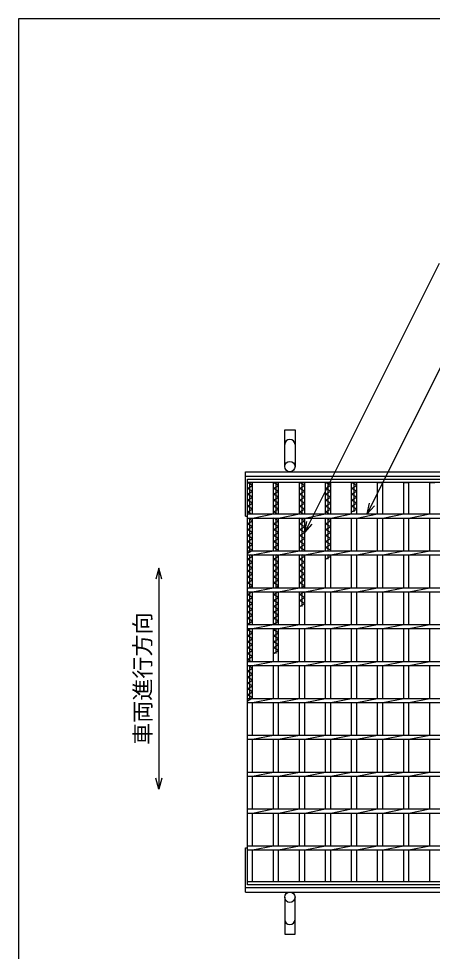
# Model space of a CAD drawing. Units: millimetres, scale not verified. Extents: x -1820 to 1731, y -1282 to 1054.
# Drawn here: x -1729 to -1168, y -211 to 1054 of the extents above; entities that cross this region are included whole.
import ezdxf
from ezdxf.enums import TextEntityAlignment as Align

# ---------------------------------------------------------------- set-up
doc = ezdxf.new("R2010")
doc.units = ezdxf.units.MM
doc.header["$LTSCALE"] = 10
for name, color, linetype, lineweight in [('0_2', 150, 'Continuous', 25), ('16', 3, 'Continuous', 25), ('19', 6, 'Continuous', 25), ('22', 4, 'Continuous', 25)]:
    doc.layers.add(name, color=color, linetype=linetype, lineweight=lineweight)
doc.styles.add('ベクトル', font='')
doc.styles.get('ベクトル').set_extended_font_data('ベクトル')

msp = doc.modelspace()

# ---------------------------------------------------------------- linework, layer by layer
at = {"layer": '0_2'}
for p, q in [((-1729, -1146.5), (-1729, 1053.5)), ((-1729, 1053.5), (1731, 1053.5))]:
    msp.add_line(p, q, dxfattribs=at)
at = {"layer": '16'}
for p, q in [((-1419, 429), (-424, 429)), ((-1419, 424.5), (-1419, 429)), ((-424, 424.5), (-1419, 424.5)), ((-1419, -116.5), (-1419, 424.5)), ((-1419, 424.5), (-1412, 424.5)), ((-1412, 420.5), (-1419, 424.5)), ((-1419, 416.5), (-1412, 420.5)), ((-1415.5, 381.75), (-1415.5, 424.5)), ((-1412, 381.75), (-1412, 424.5)), ((-1383.7, 381.75), (-1383.7, 424.5)), ((-1383.7, 424.5), (-1376.7, 424.5)), ((-1376.7, 420.5), (-1383.7, 424.5)), ((-1383.7, 416.5), (-1376.7, 420.5)), ((-1380.2, 381.75), (-1380.2, 424.5)), ((-1376.7, 381.75), (-1376.7, 424.5)), ((-1348.4, 381.75), (-1348.4, 424.5)), ((-1348.4, 424.5), (-1341.4, 424.5)), ((-1341.4, 420.5), (-1348.4, 424.5)), ((-1348.4, 416.5), (-1341.4, 420.5)), ((-1344.9, 381.75), (-1344.9, 424.5)), ((-1341.4, 381.75), (-1341.4, 424.5)), ((-1313.1, 381.75), (-1313.1, 424.5)), ((-1313.1, 424.5), (-1306.1, 424.5)), ((-1306.1, 420.5), (-1313.1, 424.5)), ((-1313.1, 416.5), (-1306.1, 420.5)), ((-1309.6, 381.75), (-1309.6, 424.5)), ((-1306.1, 381.75), (-1306.1, 424.5)), ((-1277.8, 381.75), (-1277.8, 424.5)), ((-1277.8, 424.5), (-1270.8, 424.5)), ((-1270.8, 420.5), (-1277.8, 424.5)), ((-1277.8, 416.5), (-1270.8, 420.5)), ((-1274.3, 384.5), (-1274.3, 424.5)), ((-1270.8, 381.75), (-1270.8, 424.5)), ((-1242.5, 381.75), (-1242.5, 424.5)), ((-1242.5, 424.5), (-1235.5, 424.5)), ((-1235.5, 381.75), (-1235.5, 424.5)), ((-1207.2, 381.75), (-1207.2, 424.5)), ((-1207.2, 424.5), (-1200.2, 424.5)), ((-1200.2, 381.75), (-1200.2, 424.5)), ((-1171.9, 381.75), (-1171.9, 424.5)), ((-1171.9, 424.5), (-1164.9, 424.5)), ((-1412, 412.5), (-1419, 416.5)), ((-1419, 408.5), (-1412, 412.5)), ((-1412, 404.5), (-1419, 408.5)), ((-1376.7, 412.5), (-1383.7, 416.5)), ((-1383.7, 408.5), (-1376.7, 412.5)), ((-1376.7, 404.5), (-1383.7, 408.5)), ((-1341.4, 412.5), (-1348.4, 416.5)), ((-1348.4, 408.5), (-1341.4, 412.5)), ((-1341.4, 404.5), (-1348.4, 408.5)), ((-1306.1, 412.5), (-1313.1, 416.5)), ((-1313.1, 408.5), (-1306.1, 412.5)), ((-1306.1, 404.5), (-1313.1, 408.5)), ((-1270.8, 412.5), (-1277.8, 416.5)), ((-1277.8, 408.5), (-1270.8, 412.5)), ((-1270.8, 404.5), (-1277.8, 408.5)), ((-1419, 400.5), (-1412, 404.5)), ((-1412, 396.5), (-1419, 400.5)), ((-1419, 392.5), (-1412, 396.5)), ((-1412, 388.5), (-1419, 392.5)), ((-1383.7, 400.5), (-1376.7, 404.5)), ((-1376.7, 396.5), (-1383.7, 400.5)), ((-1383.7, 392.5), (-1376.7, 396.5)), ((-1376.7, 388.5), (-1383.7, 392.5)), ((-1348.4, 400.5), (-1341.4, 404.5)), ((-1341.4, 396.5), (-1348.4, 400.5)), ((-1348.4, 392.5), (-1341.4, 396.5)), ((-1341.4, 388.5), (-1348.4, 392.5)), ((-1313.1, 400.5), (-1306.1, 404.5)), ((-1306.1, 396.5), (-1313.1, 400.5)), ((-1313.1, 392.5), (-1306.1, 396.5)), ((-1306.1, 388.5), (-1313.1, 392.5)), ((-1277.8, 400.5), (-1270.8, 404.5)), ((-1270.8, 396.5), (-1277.8, 400.5)), ((-1277.8, 392.5), (-1270.8, 396.5)), ((-1270.8, 388.5), (-1277.8, 392.5)), ((-1419, 384.5), (-1412, 388.5)), ((-1414.19, 381.75), (-1419, 384.5)), ((-1419, 381.75), (-424, 381.75)), ((-1419, 376.25), (-1419, 381.75)), ((-1412, 376.25), (-1383.7, 381.75)), ((-1383.7, 384.5), (-1376.7, 388.5)), ((-1378.89, 381.75), (-1383.7, 384.5)), ((-1376.7, 376.25), (-1348.4, 381.75)), ((-1348.4, 384.5), (-1341.4, 388.5)), ((-1343.59, 381.75), (-1348.4, 384.5)), ((-1341.4, 376.25), (-1313.1, 381.75)), ((-1313.1, 384.5), (-1306.1, 388.5)), ((-1308.29, 381.75), (-1313.1, 384.5)), ((-1306.1, 376.25), (-1277.8, 381.75)), ((-1277.8, 384.5), (-1270.8, 388.5)), ((-1270.8, 376.25), (-1242.5, 381.75)), ((-1235.5, 376.25), (-1207.2, 381.75)), ((-1200.2, 376.25), (-1171.9, 381.75)), ((-1419, 376.25), (-424, 376.25)), ((-1419, 368.5), (-1412, 372.5)), ((-1412, 364.5), (-1419, 368.5)), ((-1412, 372.5), (-1418.56, 376.25)), ((-1415.5, 331.75), (-1415.5, 376.25)), ((-1412, 331.75), (-1412, 376.25)), ((-1383.7, 331.75), (-1383.7, 376.25)), ((-1383.7, 368.5), (-1376.7, 372.5)), ((-1376.7, 364.5), (-1383.7, 368.5)), ((-1376.7, 372.5), (-1383.26, 376.25)), ((-1380.2, 331.75), (-1380.2, 376.25)), ((-1376.7, 331.75), (-1376.7, 376.25)), ((-1348.4, 331.75), (-1348.4, 376.25)), ((-1348.4, 368.5), (-1341.4, 372.5)), ((-1341.4, 364.5), (-1348.4, 368.5)), ((-1341.4, 372.5), (-1347.96, 376.25)), ((-1344.9, 331.75), (-1344.9, 376.25)), ((-1341.4, 331.75), (-1341.4, 376.25)), ((-1313.1, 331.75), (-1313.1, 376.25)), ((-1313.1, 368.5), (-1306.1, 372.5)), ((-1306.1, 364.5), (-1313.1, 368.5)), ((-1306.1, 372.5), (-1312.66, 376.25)), ((-1309.6, 331.75), (-1309.6, 376.25)), ((-1306.1, 331.75), (-1306.1, 376.25)), ((-1277.8, 331.75), (-1277.8, 376.25)), ((-1270.8, 331.75), (-1270.8, 376.25)), ((-1242.5, 331.75), (-1242.5, 376.25)), ((-1235.5, 331.75), (-1235.5, 376.25)), ((-1207.2, 331.75), (-1207.2, 376.25)), ((-1200.2, 331.75), (-1200.2, 376.25)), ((-1171.9, 331.75), (-1171.9, 376.25)), ((-1419, 360.5), (-1412, 364.5)), ((-1412, 356.5), (-1419, 360.5)), ((-1419, 352.5), (-1412, 356.5)), ((-1383.7, 360.5), (-1376.7, 364.5)), ((-1376.7, 356.5), (-1383.7, 360.5)), ((-1383.7, 352.5), (-1376.7, 356.5)), ((-1348.4, 360.5), (-1341.4, 364.5)), ((-1341.4, 356.5), (-1348.4, 360.5)), ((-1348.4, 352.5), (-1341.4, 356.5)), ((-1313.1, 360.5), (-1306.1, 364.5)), ((-1306.1, 356.5), (-1313.1, 360.5)), ((-1313.1, 352.5), (-1306.1, 356.5)), ((-1412, 348.5), (-1419, 352.5)), ((-1419, 344.5), (-1412, 348.5)), ((-1412, 340.5), (-1419, 344.5)), ((-1376.7, 348.5), (-1383.7, 352.5)), ((-1383.7, 344.5), (-1376.7, 348.5)), ((-1376.7, 340.5), (-1383.7, 344.5)), ((-1341.4, 348.5), (-1348.4, 352.5)), ((-1348.4, 344.5), (-1341.4, 348.5)), ((-1341.4, 340.5), (-1348.4, 344.5)), ((-1306.1, 348.5), (-1313.1, 352.5)), ((-1313.1, 344.5), (-1306.1, 348.5)), ((-1306.1, 340.5), (-1313.1, 344.5)), ((-1419, 336.5), (-1412, 340.5)), ((-1412, 332.5), (-1419, 336.5)), ((-1419, 328.5), (-1412, 332.5)), ((-1419, 331.75), (-424, 331.75)), ((-1419, 326.25), (-1419, 331.75)), ((-1412, 326.25), (-1383.7, 331.75)), ((-1383.7, 336.5), (-1376.7, 340.5)), ((-1376.7, 332.5), (-1383.7, 336.5)), ((-1378.01, 331.75), (-1376.7, 332.5)), ((-1376.7, 326.25), (-1348.4, 331.75)), ((-1348.4, 336.5), (-1341.4, 340.5)), ((-1341.4, 332.5), (-1348.4, 336.5)), ((-1342.71, 331.75), (-1341.4, 332.5)), ((-1341.4, 326.25), (-1313.1, 331.75)), ((-1313.1, 336.5), (-1306.1, 340.5)), ((-1306.1, 332.5), (-1313.1, 336.5)), ((-1307.41, 331.75), (-1306.1, 332.5)), ((-1306.1, 326.25), (-1277.8, 331.75)), ((-1270.8, 326.25), (-1242.5, 331.75)), ((-1235.5, 326.25), (-1207.2, 331.75)), ((-1200.2, 326.25), (-1171.9, 331.75)), ((-1419, 326.25), (-424, 326.25)), ((-1419, 320.5), (-1412, 324.5)), ((-1412, 316.5), (-1419, 320.5)), ((-1419, 312.5), (-1412, 316.5)), ((-1415.5, 281.75), (-1415.5, 326.25)), ((-1412, 324.5), (-1415.06, 326.25)), ((-1412, 281.75), (-1412, 326.25)), ((-1383.7, 281.75), (-1383.7, 326.25)), ((-1383.7, 320.5), (-1376.7, 324.5)), ((-1376.7, 316.5), (-1383.7, 320.5)), ((-1383.7, 312.5), (-1376.7, 316.5)), ((-1380.2, 281.75), (-1380.2, 326.25)), ((-1376.7, 324.5), (-1379.76, 326.25)), ((-1376.7, 281.75), (-1376.7, 326.25)), ((-1348.4, 281.75), (-1348.4, 326.25)), ((-1348.4, 320.5), (-1341.4, 324.5)), ((-1341.4, 316.5), (-1348.4, 320.5)), ((-1348.4, 312.5), (-1341.4, 316.5)), ((-1344.9, 281.75), (-1344.9, 326.25)), ((-1341.4, 324.5), (-1344.46, 326.25)), ((-1341.4, 281.75), (-1341.4, 326.25)), ((-1313.1, 281.75), (-1313.1, 326.25)), ((-1313.1, 320.5), (-1306.1, 324.5)), ((-1309.6, 320.5), (-1309.6, 326.25)), ((-1306.1, 324.5), (-1309.16, 326.25)), ((-1306.1, 281.75), (-1306.1, 326.25)), ((-1277.8, 281.75), (-1277.8, 326.25)), ((-1270.8, 281.75), (-1270.8, 326.25)), ((-1242.5, 281.75), (-1242.5, 326.25)), ((-1235.5, 281.75), (-1235.5, 326.25)), ((-1207.2, 281.75), (-1207.2, 326.25)), ((-1200.2, 281.75), (-1200.2, 326.25)), ((-1171.9, 281.75), (-1171.9, 326.25)), ((-1412, 308.5), (-1419, 312.5)), ((-1419, 304.5), (-1412, 308.5)), ((-1412, 300.5), (-1419, 304.5)), ((-1376.7, 308.5), (-1383.7, 312.5)), ((-1383.7, 304.5), (-1376.7, 308.5)), ((-1376.7, 300.5), (-1383.7, 304.5)), ((-1341.4, 308.5), (-1348.4, 312.5)), ((-1348.4, 304.5), (-1341.4, 308.5)), ((-1341.4, 300.5), (-1348.4, 304.5)), ((-1419, 296.5), (-1412, 300.5)), ((-1412, 292.5), (-1419, 296.5)), ((-1419, 288.5), (-1412, 292.5)), ((-1383.7, 296.5), (-1376.7, 300.5)), ((-1376.7, 292.5), (-1383.7, 296.5)), ((-1383.7, 288.5), (-1376.7, 292.5)), ((-1348.4, 296.5), (-1341.4, 300.5)), ((-1341.4, 292.5), (-1348.4, 296.5)), ((-1348.4, 288.5), (-1341.4, 292.5)), ((-1412, 284.5), (-1419, 288.5)), ((-1419, 280.5), (-1412, 284.5)), ((-1419, 281.75), (-424, 281.75)), ((-1419, 276.25), (-1419, 281.75)), ((-1412, 276.25), (-1383.7, 281.75)), ((-1376.7, 284.5), (-1383.7, 288.5)), ((-1381.51, 281.75), (-1376.7, 284.5)), ((-1376.7, 276.25), (-1348.4, 281.75)), ((-1341.4, 284.5), (-1348.4, 288.5)), ((-1346.21, 281.75), (-1341.4, 284.5)), ((-1341.4, 276.25), (-1313.1, 281.75)), ((-1306.1, 276.25), (-1277.8, 281.75)), ((-1270.8, 276.25), (-1242.5, 281.75)), ((-1235.5, 276.25), (-1207.2, 281.75)), ((-1200.2, 276.25), (-1171.9, 281.75)), ((-1419, 276.25), (-424, 276.25)), ((-1419, 272.5), (-1412.44, 276.25)), ((-1412, 268.5), (-1419, 272.5)), ((-1419, 264.5), (-1412, 268.5)), ((-1415.5, 231.75), (-1415.5, 276.25)), ((-1412, 231.75), (-1412, 276.25)), ((-1383.7, 231.75), (-1383.7, 276.25)), ((-1383.7, 272.5), (-1377.14, 276.25)), ((-1376.7, 268.5), (-1383.7, 272.5)), ((-1383.7, 264.5), (-1376.7, 268.5)), ((-1380.2, 231.75), (-1380.2, 276.25)), ((-1376.7, 231.75), (-1376.7, 276.25)), ((-1348.4, 231.75), (-1348.4, 276.25)), ((-1348.4, 272.5), (-1341.84, 276.25)), ((-1341.4, 268.5), (-1348.4, 272.5)), ((-1348.4, 264.5), (-1341.4, 268.5)), ((-1344.9, 256.5), (-1344.9, 276.25)), ((-1341.4, 231.75), (-1341.4, 276.25)), ((-1313.1, 231.75), (-1313.1, 276.25)), ((-1306.1, 231.75), (-1306.1, 276.25)), ((-1277.8, 231.75), (-1277.8, 276.25)), ((-1270.8, 231.75), (-1270.8, 276.25)), ((-1242.5, 231.75), (-1242.5, 276.25)), ((-1235.5, 231.75), (-1235.5, 276.25)), ((-1207.2, 231.75), (-1207.2, 276.25)), ((-1200.2, 231.75), (-1200.2, 276.25)), ((-1171.9, 231.75), (-1171.9, 276.25)), ((-1412, 260.5), (-1419, 264.5)), ((-1419, 256.5), (-1412, 260.5)), ((-1412, 252.5), (-1419, 256.5)), ((-1376.7, 260.5), (-1383.7, 264.5)), ((-1383.7, 256.5), (-1376.7, 260.5)), ((-1376.7, 252.5), (-1383.7, 256.5)), ((-1341.4, 260.5), (-1348.4, 264.5)), ((-1348.4, 256.5), (-1341.4, 260.5)), ((-1419, 248.5), (-1412, 252.5)), ((-1412, 244.5), (-1419, 248.5)), ((-1419, 240.5), (-1412, 244.5)), ((-1412, 236.5), (-1419, 240.5)), ((-1383.7, 248.5), (-1376.7, 252.5)), ((-1376.7, 244.5), (-1383.7, 248.5)), ((-1383.7, 240.5), (-1376.7, 244.5)), ((-1376.7, 236.5), (-1383.7, 240.5)), ((-1419, 232.5), (-1412, 236.5)), ((-1417.69, 231.75), (-1419, 232.5)), ((-1419, 231.75), (-424, 231.75)), ((-1419, 226.25), (-1419, 231.75)), ((-1412, 226.25), (-1383.7, 231.75)), ((-1383.7, 232.5), (-1376.7, 236.5)), ((-1382.39, 231.75), (-1383.7, 232.5)), ((-1376.7, 226.25), (-1348.4, 231.75)), ((-1341.4, 226.25), (-1313.1, 231.75)), ((-1306.1, 226.25), (-1277.8, 231.75)), ((-1270.8, 226.25), (-1242.5, 231.75)), ((-1235.5, 226.25), (-1207.2, 231.75)), ((-1200.2, 226.25), (-1171.9, 231.75)), ((-1419, 226.25), (-424, 226.25)), ((-1419, 224.5), (-1415.94, 226.25)), ((-1412, 220.5), (-1419, 224.5)), ((-1419, 216.5), (-1412, 220.5)), ((-1412, 212.5), (-1419, 216.5)), ((-1415.5, 181.75), (-1415.5, 226.25)), ((-1412, 181.75), (-1412, 226.25)), ((-1383.7, 181.75), (-1383.7, 226.25)), ((-1383.7, 224.5), (-1380.64, 226.25)), ((-1376.7, 220.5), (-1383.7, 224.5)), ((-1383.7, 216.5), (-1376.7, 220.5)), ((-1376.7, 212.5), (-1383.7, 216.5)), ((-1380.2, 192.5), (-1380.2, 226.25)), ((-1376.7, 181.75), (-1376.7, 226.25)), ((-1348.4, 181.75), (-1348.4, 226.25)), ((-1341.4, 181.75), (-1341.4, 226.25)), ((-1313.1, 181.75), (-1313.1, 226.25)), ((-1306.1, 181.75), (-1306.1, 226.25)), ((-1277.8, 181.75), (-1277.8, 226.25)), ((-1270.8, 181.75), (-1270.8, 226.25)), ((-1242.5, 181.75), (-1242.5, 226.25)), ((-1235.5, 181.75), (-1235.5, 226.25)), ((-1207.2, 181.75), (-1207.2, 226.25)), ((-1200.2, 181.75), (-1200.2, 226.25)), ((-1171.9, 181.75), (-1171.9, 226.25)), ((-1419, 208.5), (-1412, 212.5)), ((-1412, 204.5), (-1419, 208.5)), ((-1419, 200.5), (-1412, 204.5)), ((-1383.7, 208.5), (-1376.7, 212.5)), ((-1376.7, 204.5), (-1383.7, 208.5)), ((-1383.7, 200.5), (-1376.7, 204.5)), ((-1412, 196.5), (-1419, 200.5)), ((-1419, 192.5), (-1412, 196.5)), ((-1412, 188.5), (-1419, 192.5)), ((-1376.7, 196.5), (-1383.7, 200.5)), ((-1383.7, 192.5), (-1376.7, 196.5)), ((-1419, 184.5), (-1412, 188.5)), ((-1414.19, 181.75), (-1419, 184.5)), ((-1419, 181.75), (-424, 181.75)), ((-1419, 176.25), (-1419, 181.75)), ((-1412, 176.25), (-1383.7, 181.75)), ((-1376.7, 176.25), (-1348.4, 181.75)), ((-1341.4, 176.25), (-1313.1, 181.75)), ((-1306.1, 176.25), (-1277.8, 181.75)), ((-1270.8, 176.25), (-1242.5, 181.75)), ((-1235.5, 176.25), (-1207.2, 181.75)), ((-1200.2, 176.25), (-1171.9, 181.75)), ((-1419, 176.25), (-424, 176.25)), ((-1419, 168.5), (-1412, 172.5)), ((-1412, 164.5), (-1419, 168.5)), ((-1419, 160.5), (-1412, 164.5)), ((-1412, 172.5), (-1418.56, 176.25)), ((-1415.5, 131.75), (-1415.5, 176.25)), ((-1412, 131.75), (-1412, 176.25)), ((-1383.7, 131.75), (-1383.7, 176.25)), ((-1376.7, 131.75), (-1376.7, 176.25)), ((-1348.4, 131.75), (-1348.4, 176.25)), ((-1341.4, 131.75), (-1341.4, 176.25)), ((-1313.1, 131.75), (-1313.1, 176.25)), ((-1306.1, 131.75), (-1306.1, 176.25)), ((-1277.8, 131.75), (-1277.8, 176.25)), ((-1270.8, 131.75), (-1270.8, 176.25)), ((-1242.5, 131.75), (-1242.5, 176.25)), ((-1235.5, 131.75), (-1235.5, 176.25)), ((-1207.2, 131.75), (-1207.2, 176.25)), ((-1200.2, 131.75), (-1200.2, 176.25)), ((-1171.9, 131.75), (-1171.9, 176.25)), ((-1412, 156.5), (-1419, 160.5)), ((-1419, 152.5), (-1412, 156.5)), ((-1412, 148.5), (-1419, 152.5)), ((-1419, 144.5), (-1412, 148.5)), ((-1412, 140.5), (-1419, 144.5)), ((-1419, 136.5), (-1412, 140.5)), ((-1412, 132.5), (-1419, 136.5)), ((-1419, 128.5), (-1412, 132.5)), ((-1419, 131.75), (-424, 131.75)), ((-1419, 126.25), (-1419, 131.75)), ((-1412, 126.25), (-1383.7, 131.75)), ((-1376.7, 126.25), (-1348.4, 131.75)), ((-1341.4, 126.25), (-1313.1, 131.75)), ((-1306.1, 126.25), (-1277.8, 131.75)), ((-1270.8, 126.25), (-1242.5, 131.75)), ((-1235.5, 126.25), (-1207.2, 131.75)), ((-1200.2, 126.25), (-1171.9, 131.75)), ((-1419, 126.25), (-424, 126.25)), ((-1412, 81.75), (-1412, 126.25)), ((-1383.7, 81.75), (-1383.7, 126.25)), ((-1376.7, 81.75), (-1376.7, 126.25)), ((-1348.4, 81.75), (-1348.4, 126.25)), ((-1341.4, 81.75), (-1341.4, 126.25)), ((-1313.1, 81.75), (-1313.1, 126.25)), ((-1306.1, 81.75), (-1306.1, 126.25)), ((-1277.8, 81.75), (-1277.8, 126.25)), ((-1270.8, 81.75), (-1270.8, 126.25)), ((-1242.5, 81.75), (-1242.5, 126.25)), ((-1235.5, 81.75), (-1235.5, 126.25)), ((-1207.2, 81.75), (-1207.2, 126.25)), ((-1200.2, 81.75), (-1200.2, 126.25)), ((-1171.9, 81.75), (-1171.9, 126.25)), ((-1419, 81.75), (-424, 81.75)), ((-1419, 76.25), (-1419, 81.75)), ((-1419, 76.25), (-424, 76.25)), ((-1412, 76.25), (-1383.7, 81.75)), ((-1412, 31.75), (-1412, 76.25)), ((-1383.7, 31.75), (-1383.7, 76.25)), ((-1376.7, 76.25), (-1348.4, 81.75)), ((-1376.7, 31.75), (-1376.7, 76.25)), ((-1348.4, 31.75), (-1348.4, 76.25)), ((-1341.4, 76.25), (-1313.1, 81.75)), ((-1341.4, 31.75), (-1341.4, 76.25)), ((-1313.1, 31.75), (-1313.1, 76.25)), ((-1306.1, 76.25), (-1277.8, 81.75)), ((-1306.1, 31.75), (-1306.1, 76.25)), ((-1277.8, 31.75), (-1277.8, 76.25)), ((-1270.8, 76.25), (-1242.5, 81.75)), ((-1270.8, 31.75), (-1270.8, 76.25)), ((-1242.5, 31.75), (-1242.5, 76.25)), ((-1235.5, 76.25), (-1207.2, 81.75)), ((-1235.5, 31.75), (-1235.5, 76.25)), ((-1207.2, 31.75), (-1207.2, 76.25)), ((-1200.2, 76.25), (-1171.9, 81.75)), ((-1200.2, 31.75), (-1200.2, 76.25)), ((-1171.9, 31.75), (-1171.9, 76.25)), ((-1419, 31.75), (-424, 31.75)), ((-1419, 26.25), (-1419, 31.75)), ((-1419, 26.25), (-424, 26.25)), ((-1412, 26.25), (-1383.7, 31.75)), ((-1412, -18.25), (-1412, 26.25)), ((-1383.7, -18.25), (-1383.7, 26.25)), ((-1376.7, 26.25), (-1348.4, 31.75)), ((-1376.7, -18.25), (-1376.7, 26.25)), ((-1348.4, -18.25), (-1348.4, 26.25)), ((-1341.4, 26.25), (-1313.1, 31.75)), ((-1341.4, -18.25), (-1341.4, 26.25)), ((-1313.1, -18.25), (-1313.1, 26.25)), ((-1306.1, 26.25), (-1277.8, 31.75)), ((-1306.1, -18.25), (-1306.1, 26.25)), ((-1277.8, -18.25), (-1277.8, 26.25)), ((-1270.8, 26.25), (-1242.5, 31.75)), ((-1270.8, -18.25), (-1270.8, 26.25)), ((-1242.5, -18.25), (-1242.5, 26.25)), ((-1235.5, 26.25), (-1207.2, 31.75)), ((-1235.5, -18.25), (-1235.5, 26.25)), ((-1207.2, -18.25), (-1207.2, 26.25)), ((-1200.2, 26.25), (-1171.9, 31.75)), ((-1200.2, -18.25), (-1200.2, 26.25)), ((-1171.9, -18.25), (-1171.9, 26.25)), ((-1419, -18.25), (-424, -18.25)), ((-1419, -23.75), (-1419, -18.25)), ((-1419, -23.75), (-424, -23.75)), ((-1412, -23.75), (-1383.7, -18.25)), ((-1412, -68.25), (-1412, -23.75)), ((-1383.7, -68.25), (-1383.7, -23.75)), ((-1376.7, -23.75), (-1348.4, -18.25)), ((-1376.7, -68.25), (-1376.7, -23.75)), ((-1348.4, -68.25), (-1348.4, -23.75)), ((-1341.4, -23.75), (-1313.1, -18.25)), ((-1341.4, -68.25), (-1341.4, -23.75)), ((-1313.1, -68.25), (-1313.1, -23.75)), ((-1306.1, -23.75), (-1277.8, -18.25)), ((-1306.1, -68.25), (-1306.1, -23.75)), ((-1277.8, -68.25), (-1277.8, -23.75)), ((-1270.8, -23.75), (-1242.5, -18.25)), ((-1270.8, -68.25), (-1270.8, -23.75)), ((-1242.5, -68.25), (-1242.5, -23.75)), ((-1235.5, -23.75), (-1207.2, -18.25)), ((-1235.5, -68.25), (-1235.5, -23.75)), ((-1207.2, -68.25), (-1207.2, -23.75)), ((-1200.2, -23.75), (-1171.9, -18.25)), ((-1200.2, -68.25), (-1200.2, -23.75)), ((-1171.9, -68.25), (-1171.9, -23.75)), ((-1419, -68.25), (-424, -68.25)), ((-1419, -73.75), (-1419, -68.25)), ((-1419, -73.75), (-424, -73.75)), ((-1412, -73.75), (-1383.7, -68.25)), ((-1412, -116.5), (-1412, -73.75)), ((-1383.7, -116.5), (-1383.7, -73.75)), ((-1376.7, -73.75), (-1348.4, -68.25)), ((-1376.7, -116.5), (-1376.7, -73.75)), ((-1348.4, -116.5), (-1348.4, -73.75)), ((-1341.4, -73.75), (-1313.1, -68.25)), ((-1341.4, -116.5), (-1341.4, -73.75)), ((-1313.1, -116.5), (-1313.1, -73.75)), ((-1306.1, -73.75), (-1277.8, -68.25)), ((-1306.1, -116.5), (-1306.1, -73.75)), ((-1277.8, -116.5), (-1277.8, -73.75)), ((-1270.8, -73.75), (-1242.5, -68.25)), ((-1270.8, -116.5), (-1270.8, -73.75)), ((-1242.5, -116.5), (-1242.5, -73.75)), ((-1235.5, -73.75), (-1207.2, -68.25)), ((-1235.5, -116.5), (-1235.5, -73.75)), ((-1207.2, -116.5), (-1207.2, -73.75)), ((-1200.2, -73.75), (-1171.9, -68.25)), ((-1200.2, -116.5), (-1200.2, -73.75)), ((-1171.9, -116.5), (-1171.9, -73.75)), ((-1419, -116.5), (-424, -116.5)), ((-1419, -121), (-1419, -116.5)), ((-1419, -116.5), (-1412, -116.5)), ((-424, -121), (-1419, -121)), ((-1383.7, -116.5), (-1376.7, -116.5)), ((-1348.4, -116.5), (-1341.4, -116.5)), ((-1313.1, -116.5), (-1306.1, -116.5)), ((-1277.8, -116.5), (-1270.8, -116.5)), ((-1242.5, -116.5), (-1235.5, -116.5)), ((-1207.2, -116.5), (-1200.2, -116.5)), ((-1171.9, -116.5), (-1164.9, -116.5))]:
    msp.add_line(p, q, dxfattribs=at)
at = {"layer": '19'}
for p, q in [((-1368.5, 446), (-1368.5, 496)), ((-1368.5, 496), (-1354.5, 496)), ((-1354.5, 496), (-1354.5, 446)), ((-1421.5, 439), (-421.5, 439)), ((-1421.5, 379), (-1421.5, 439)), ((-1421.5, 433), (-421.5, 433)), ((-1421.5, 379), (-1419, 379)), ((-1421.5, -131), (-1421.5, -71)), ((-1421.5, -71), (-1419, -71)), ((-1421.5, -125), (-421.5, -125)), ((-1421.5, -131), (-421.5, -131)), ((-1368.5, -138), (-1368.5, -188)), ((-1354.5, -188), (-1354.5, -138)), ((-1368.5, -188), (-1354.5, -188))]:
    msp.add_line(p, q, dxfattribs=at)
for centre in [(-1361.5, 446), (-1361.5, -138)]:
    msp.add_circle(centre, 7, dxfattribs=at)
for centre, start, end in [((-1361.5, 476), 0, 180), ((-1361.5, -168), 180, 0)]:
    msp.add_arc(centre, 7, start, end, dxfattribs=at)
at = {"layer": '22'}
for p, q in [((-1341.4, 356.75), (-1158.9, 721.75)), ((-1256.65, 381.75), (-1110.28, 674.5)), ((-1256.65, 381.75), (-1253.65, 396.35)), ((-1256.65, 381.75), (-1246.65, 392.75)), ((-1341.4, 356.75), (-1338.4, 371.35)), ((-1341.4, 356.75), (-1331.4, 367.75)), ((-1539, 308.5), (-1543, 293.5)), ((-1535, 293.5), (-1539, 308.5)), ((-1539, 308.5), (-1539, 8.5)), ((-1539, 8.5), (-1543, 23.5)), ((-1535, 23.5), (-1539, 8.5))]:
    msp.add_line(p, q, dxfattribs=at)

# ---------------------------------------------------------------- texts
at = {"layer": '22', "color": 2, "style": 'ベクトル'}
msp.add_text('車両進行方向', height=21.99, rotation=90, dxfattribs=at).set_placement((-1561, 68.5), align=Align.MIDDLE_LEFT)

doc.saveas('drawing.dxf')
